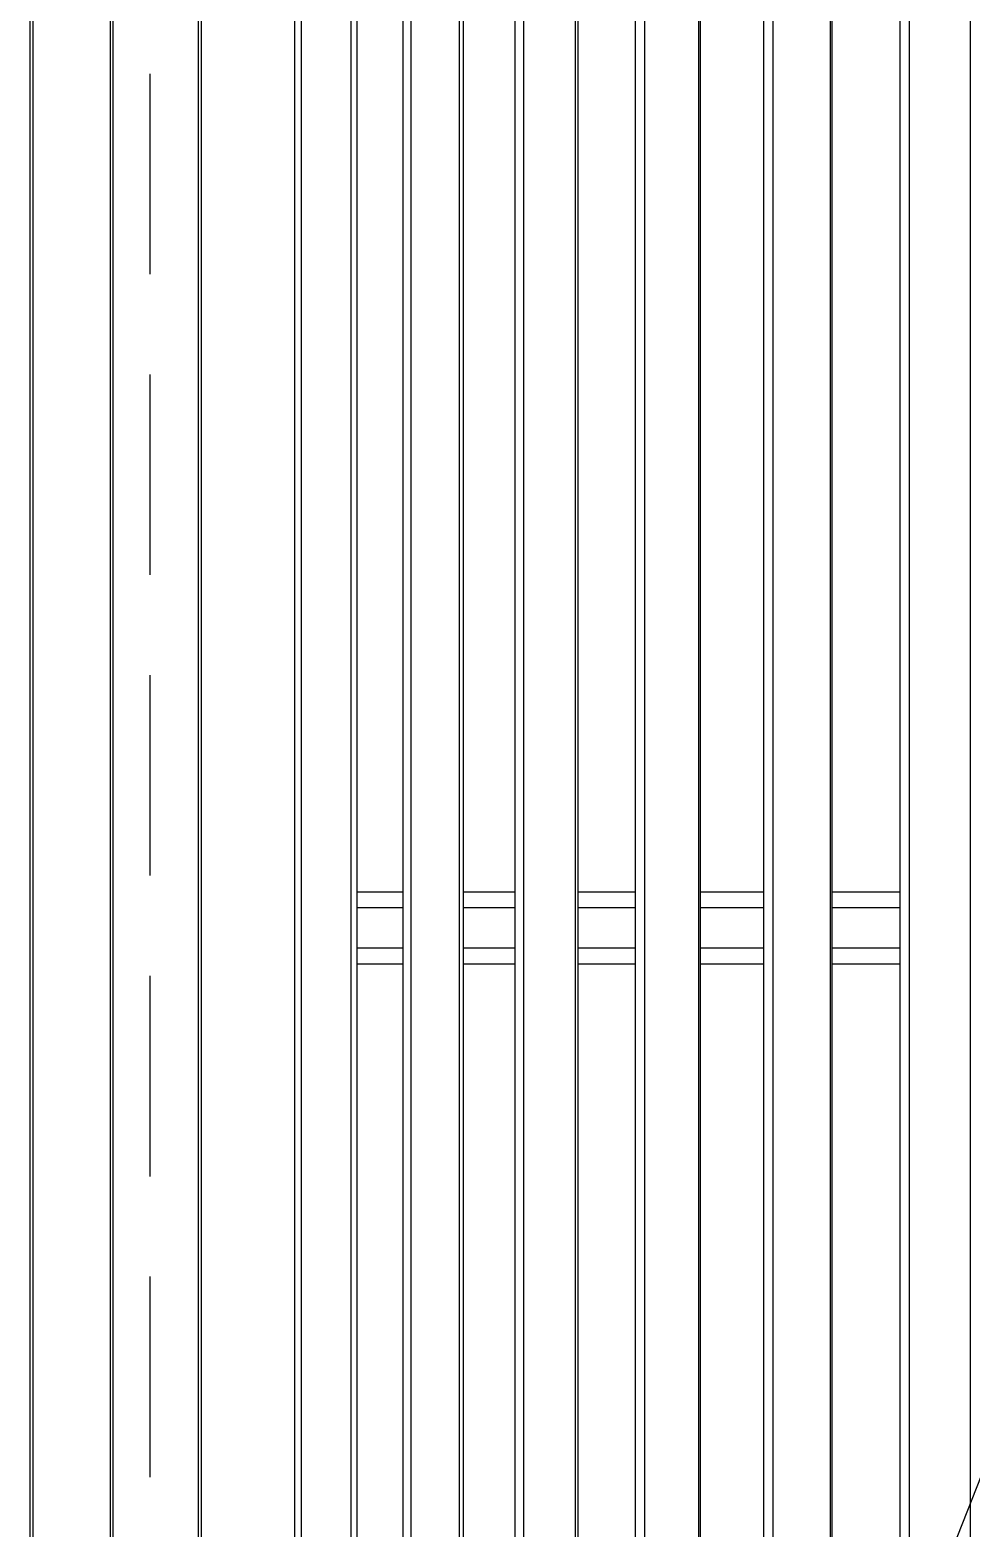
# Model space of a CAD drawing. Header units: millimetres. Extents: x -7413 to 64677, y 6112 to 38711.
# Drawn here: x 44912.6 to 45022.6, y 12631.8 to 12806.9 of the extents above; entities that cross this region are included whole.
import ezdxf

# ---------------------------------------------------------------- set-up
doc = ezdxf.new("R2010")
doc.units = ezdxf.units.MM
doc.header["$LTSCALE"] = 100
doc.linetypes.add('HIDDEN', pattern=[0.375, 0.25, -0.125])
doc.layers.add('06-LIGHT', color=4, linetype='Continuous')

# ---------------------------------------------------------------- blocks, each defined once
blk = doc.blocks.new('*U139')
at = {"color": 1, "linetype": 'HIDDEN'}
blk.add_line((1179.94, 14.99), (39.94, 464.99), dxfattribs=at)
at = {"color": 8}
for p, q in [((193.49, 117.26), (1026.4, 117.26)), ((1025.83, 109.71), (194.05, 109.71)), ((194.15, 108.5), (1025.73, 108.5)), ((844.44, 100.06), (844.44, 108.5)), ((846.44, 108.5), (846.44, 100.06)), ((851.44, 100.06), (851.44, 108.5)), ((853.44, 100.06), (853.44, 108.5)), ((1025.04, 100.06), (194.84, 100.06)), ((194.86, 99.81), (1025.02, 99.81)), ((1024.39, 92.71), (195.5, 92.71)), ((195.61, 91.5), (1024.28, 91.5)), ((844.44, 83.65), (844.44, 91.5)), ((846.44, 91.5), (846.44, 83.65)), ((851.44, 83.65), (851.44, 91.5)), ((853.44, 83.65), (853.44, 91.5)), ((1023.53, 83.65), (196.36, 83.65)), ((196.38, 83.38), (1023.5, 83.38)), ((1022.82, 76.7), (197.06, 76.7)), ((197.19, 75.5), (1022.7, 75.5)), ((844.44, 68.4), (844.44, 75.5)), ((846.44, 75.5), (846.44, 68.4)), ((851.44, 68.4), (851.44, 75.5)), ((853.44, 68.4), (853.44, 75.5)), ((1021.93, 68.4), (197.95, 68.4)), ((198, 67.99), (1021.89, 67.99)), ((1021.16, 61.62), (198.72, 61.62)), ((198.85, 60.5), (1021.03, 60.5)), ((844.44, 54.08), (844.44, 60.5)), ((846.44, 60.5), (846.44, 54.08)), ((851.44, 54.08), (851.44, 60.5)), ((853.44, 54.08), (853.44, 60.5)), ((1020.27, 54.08), (199.62, 54.08)), ((199.68, 53.54), (1020.2, 53.54)), ((1019.45, 47.55), (200.43, 47.55)), ((200.57, 46.5), (1019.32, 46.5)), ((844.44, 40.83), (844.44, 46.5)), ((846.44, 46.5), (846.44, 40.83)), ((851.44, 40.83), (851.44, 46.5)), ((853.44, 40.83), (853.44, 46.5)), ((1018.58, 40.83), (201.3, 40.83)), ((201.41, 40.04), (1018.47, 40.04)), ((1017.64, 33.88), (202.24, 33.88)), ((202.37, 33), (1017.52, 33)), ((1015.86, 21.42), (204.03, 21.42)), ((204.09, 21), (1015.79, 21)), ((1014.17, 10.38), (205.71, 10.38)), ((205.77, 10), (1014.11, 10)), ((1012.57, 0.4), (207.32, 0.4)), ((207.32, 0), (1012.57, 0))]:
    blk.add_line(p, q, dxfattribs=at)
at = {"color": 1, "linetype": 'HIDDEN'}
blk.add_lwpolyline([(1179.94, 464.99), (1179.94, 14.99), (39.94, 14.99), (39.94, 464.99)], close=True, dxfattribs=at)
blk = doc.blocks.new('acqkd')
at = {"layer": '06-LIGHT', "xscale": 0.9375580759604136, "yscale": 0.9375580759604136, "zscale": 0.9375580759604136, "rotation": 359.9999999999999}
blk.add_blockref('*U139', (1570160.06, 1746418.47), dxfattribs=at)

msp = doc.modelspace()

# ---------------------------------------------------------------- block references
at = {"color": 0, "rotation": 270}
msp.add_blockref('acqkd', (-1701505.92, 1583657.93), dxfattribs=at)

doc.saveas('drawing.dxf')
